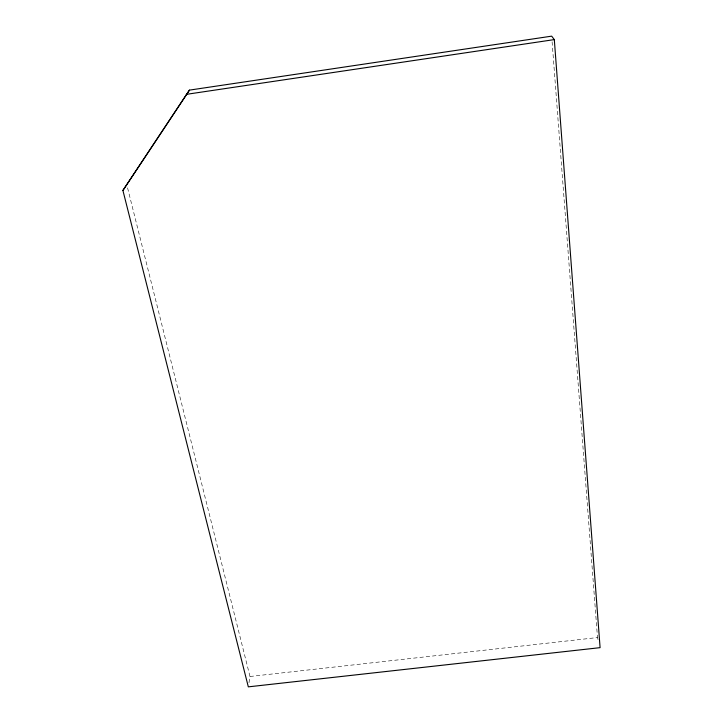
<?xml version="1.0" encoding="UTF-8"?>
<svg xmlns="http://www.w3.org/2000/svg" width="723" height="723" viewBox="0 0 723 723"><rect width="100%" height="100%" fill="white"/><g stroke="black" fill="none" stroke-linecap="round" stroke-linejoin="round"><path stroke-width="0.54" stroke-dasharray="3.62 2.71" d="M248.992 682.711L249.986 676.493L127.384 187.14M249.986 676.493L597.487 637.55L598.273 640.578M552.101 41.78L597.487 637.55"/><path stroke-width="1.08" d="M122.91 190.447L189.435 90.122L551.667 36.15L554.315 39.602L600.09 647.654L248.323 686.85L122.91 190.447L189.435 90.122M186.335 94.352L554.315 39.602"/></g></svg>
